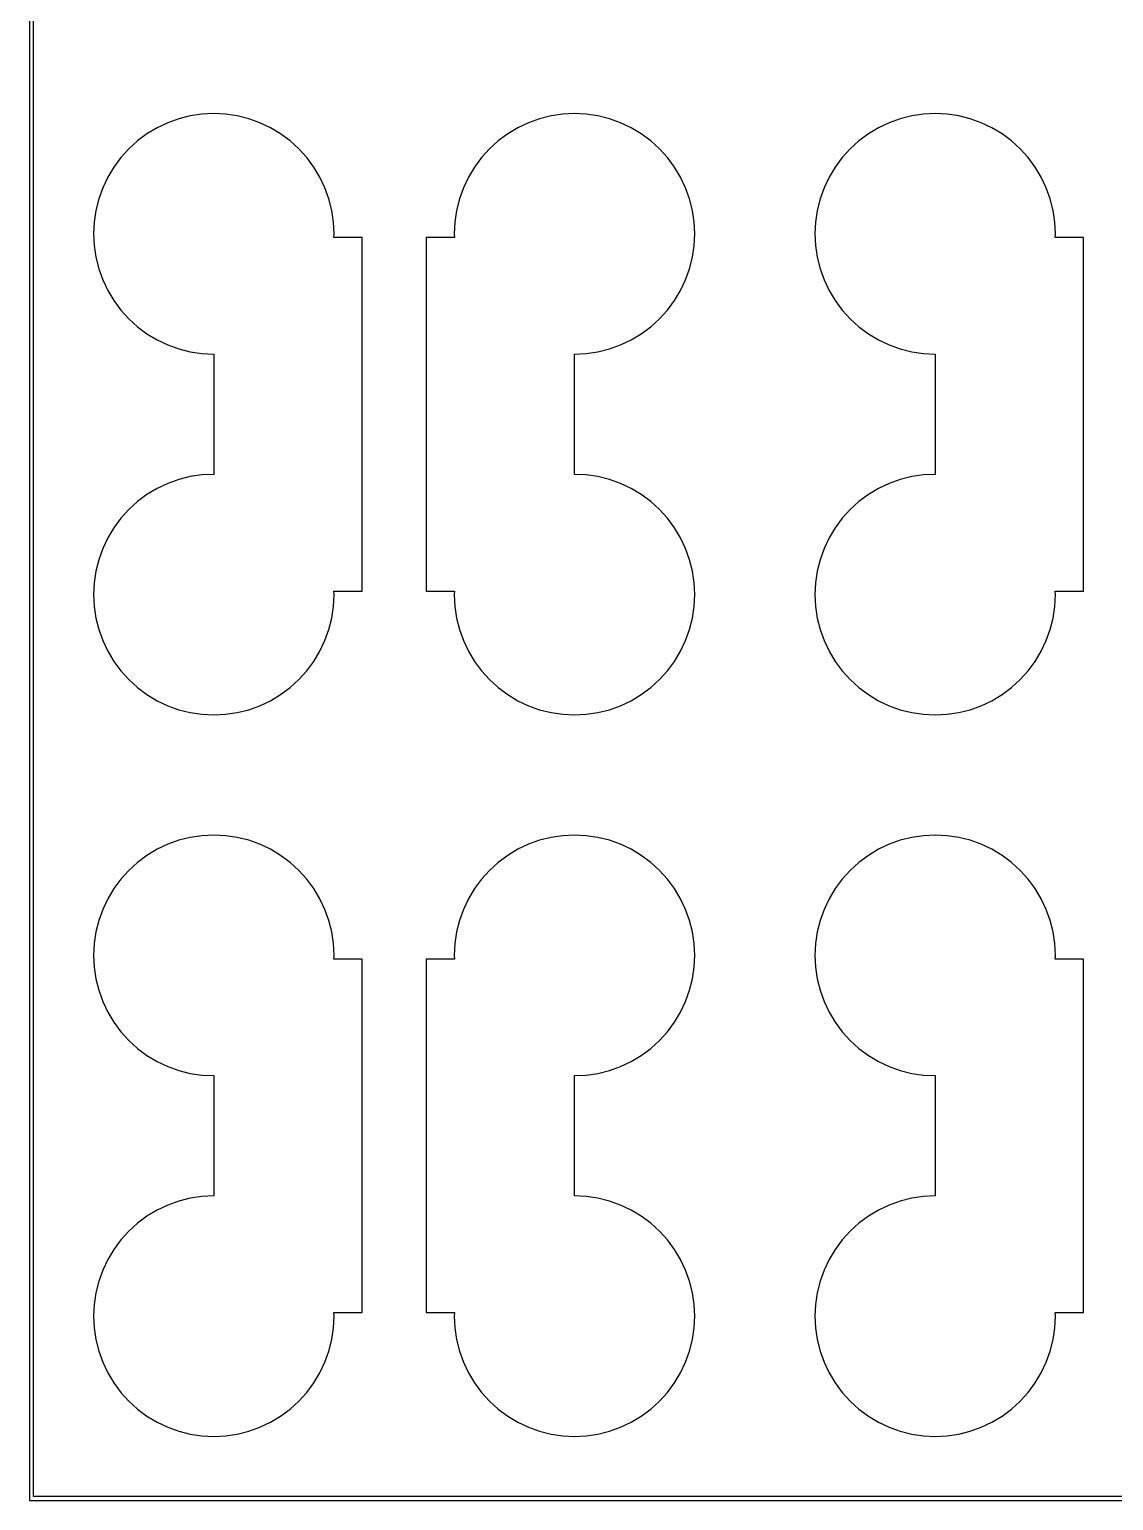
# Model space of a CAD drawing. Extents: x 0 to 54, y 0 to 90.
# Drawn here: x -0.05 to 13.48, y -0.05 to 18.3 of the extents above; entities that cross this region are included whole.
import ezdxf

# ---------------------------------------------------------------- set-up
doc = ezdxf.new("R2010")
doc.units = 0

msp = doc.modelspace()

# ---------------------------------------------------------------- linework, layer by layer
for p, q in [((-0.04999, 90.05), (-0.04999, -0.04999)), ((0, 0), (0, 90)), ((2.25, 17.25), (2.10298, 17.2428)), ((2.39703, 17.2428), (2.25, 17.25)), ((6.75, 17.25), (6.60297, 17.2428)), ((6.89702, 17.2428), (6.75, 17.25)), ((11.25, 17.25), (11.103, 17.2428)), ((11.397, 17.2428), (11.25, 17.25)), ((1.54291, 17.0729), (1.41666, 16.9972)), ((1.67598, 17.1358), (1.54291, 17.0729)), ((1.81458, 17.1854), (1.67598, 17.1358)), ((1.95737, 17.2212), (1.81458, 17.1854)), ((2.10298, 17.2428), (1.95737, 17.2212)), ((2.54265, 17.2212), (2.39703, 17.2428)), ((2.68544, 17.1854), (2.54265, 17.2212)), ((2.82404, 17.1358), (2.68544, 17.1854)), ((2.95711, 17.0729), (2.82404, 17.1358)), ((3.08336, 16.9972), (2.95711, 17.0729)), ((6.04289, 17.0729), (5.91664, 16.9972)), ((6.17596, 17.1358), (6.04289, 17.0729)), ((6.31456, 17.1854), (6.17596, 17.1358)), ((6.45735, 17.2212), (6.31456, 17.1854)), ((6.60297, 17.2428), (6.45735, 17.2212)), ((7.04263, 17.2212), (6.89702, 17.2428)), ((7.18542, 17.1854), (7.04263, 17.2212)), ((7.32402, 17.1358), (7.18542, 17.1854)), ((7.45709, 17.0729), (7.32402, 17.1358)), ((7.58334, 16.9972), (7.45709, 17.0729)), ((10.5429, 17.0729), (10.4167, 16.9972)), ((10.676, 17.1358), (10.5429, 17.0729)), ((10.8146, 17.1854), (10.676, 17.1358)), ((10.9574, 17.2212), (10.8146, 17.1854)), ((11.103, 17.2428), (10.9574, 17.2212)), ((11.5426, 17.2212), (11.397, 17.2428)), ((11.6854, 17.1854), (11.5426, 17.2212)), ((11.824, 17.1358), (11.6854, 17.1854)), ((11.9571, 17.0729), (11.824, 17.1358)), ((12.0834, 16.9972), (11.9571, 17.0729)), ((1.29842, 16.9095), (1.18935, 16.8107)), ((1.41666, 16.9972), (1.29842, 16.9095)), ((3.2016, 16.9095), (3.08336, 16.9972)), ((3.31067, 16.8107), (3.2016, 16.9095)), ((5.7984, 16.9095), (5.68933, 16.8107)), ((5.91664, 16.9972), (5.7984, 16.9095)), ((7.70158, 16.9095), (7.58334, 16.9972)), ((7.81065, 16.8107), (7.70158, 16.9095)), ((10.2984, 16.9095), (10.1893, 16.8107)), ((10.4167, 16.9972), (10.2984, 16.9095)), ((12.2016, 16.9095), (12.0834, 16.9972)), ((12.3107, 16.8107), (12.2016, 16.9095)), ((1.09048, 16.7016), (1.00281, 16.5833)), ((1.18935, 16.8107), (1.09048, 16.7016)), ((3.40953, 16.7016), (3.31067, 16.8107)), ((3.49721, 16.5833), (3.40953, 16.7016)), ((5.59047, 16.7016), (5.50279, 16.5833)), ((5.68933, 16.8107), (5.59047, 16.7016)), ((7.90952, 16.7016), (7.81065, 16.8107)), ((7.99719, 16.5833), (7.90952, 16.7016)), ((10.0905, 16.7016), (10.0028, 16.5833)), ((10.1893, 16.8107), (10.0905, 16.7016)), ((12.4095, 16.7016), (12.3107, 16.8107)), ((12.4972, 16.5833), (12.4095, 16.7016)), ((1.00281, 16.5833), (0.92712, 16.4571)), ((3.57289, 16.4571), (3.49721, 16.5833)), ((5.50279, 16.5833), (5.42711, 16.4571)), ((8.07288, 16.4571), (7.99719, 16.5833)), ((10.0028, 16.5833), (9.92712, 16.4571)), ((12.5729, 16.4571), (12.4972, 16.5833)), ((0.92712, 16.4571), (0.86418, 16.324)), ((3.63583, 16.324), (3.57289, 16.4571)), ((5.42711, 16.4571), (5.36417, 16.324)), ((8.13582, 16.324), (8.07288, 16.4571)), ((9.92712, 16.4571), (9.86418, 16.324)), ((12.6358, 16.324), (12.5729, 16.4571)), ((0.81459, 16.1854), (0.77882, 16.0426)), ((0.86418, 16.324), (0.81459, 16.1854)), ((3.68542, 16.1854), (3.63583, 16.324)), ((3.72119, 16.0426), (3.68542, 16.1854)), ((5.31458, 16.1854), (5.27881, 16.0426)), ((5.36417, 16.324), (5.31458, 16.1854)), ((8.18541, 16.1854), (8.13582, 16.324)), ((8.22118, 16.0426), (8.18541, 16.1854)), ((9.81459, 16.1854), (9.77882, 16.0426)), ((9.86418, 16.324), (9.81459, 16.1854)), ((12.6854, 16.1854), (12.6358, 16.324)), ((12.7212, 16.0426), (12.6854, 16.1854)), ((0.77882, 16.0426), (0.75723, 15.897)), ((3.74278, 15.897), (3.72119, 16.0426)), ((5.27881, 16.0426), (5.25722, 15.897)), ((8.24277, 15.897), (8.22118, 16.0426)), ((9.77882, 16.0426), (9.75723, 15.897)), ((12.7428, 15.897), (12.7212, 16.0426)), ((0.75723, 15.897), (0.75, 15.75)), ((3.75, 15.75), (3.74278, 15.897)), ((5.25722, 15.897), (5.25, 15.75)), ((8.25, 15.75), (8.24277, 15.897)), ((9.75723, 15.897), (9.75, 15.75)), ((12.75, 15.75), (12.7428, 15.897)), ((0.75, 15.75), (0.75723, 15.603)), ((0.75723, 15.603), (0.77882, 15.4574)), ((3.74779, 15.705), (3.75, 15.75)), ((4.10001, 15.705), (3.74779, 15.705)), ((4.10001, 11.295), (4.10001, 15.705)), ((5.25221, 15.705), (4.89999, 15.705)), ((4.89999, 15.705), (4.89999, 11.295)), ((5.25, 15.75), (5.25221, 15.705)), ((8.22118, 15.4574), (8.24277, 15.603)), ((8.24277, 15.603), (8.25, 15.75)), ((9.75, 15.75), (9.75723, 15.603)), ((9.75723, 15.603), (9.77882, 15.4574)), ((12.7478, 15.705), (12.75, 15.75)), ((13.1, 15.705), (12.7478, 15.705)), ((13.1, 11.295), (13.1, 15.705)), ((0.77882, 15.4574), (0.81459, 15.3146)), ((8.18541, 15.3146), (8.22118, 15.4574)), ((9.77882, 15.4574), (9.81459, 15.3146)), ((0.81459, 15.3146), (0.86418, 15.176)), ((8.13582, 15.176), (8.18541, 15.3146)), ((9.81459, 15.3146), (9.86418, 15.176)), ((0.86418, 15.176), (0.92712, 15.0429)), ((8.07288, 15.0429), (8.13582, 15.176)), ((9.86418, 15.176), (9.92712, 15.0429)), ((0.92712, 15.0429), (1.00281, 14.9166)), ((1.00281, 14.9166), (1.09048, 14.7984)), ((7.90952, 14.7984), (7.99719, 14.9166)), ((7.99719, 14.9166), (8.07288, 15.0429)), ((9.92712, 15.0429), (10.0028, 14.9166)), ((10.0028, 14.9166), (10.0905, 14.7984)), ((1.09048, 14.7984), (1.18935, 14.6893)), ((1.18935, 14.6893), (1.29842, 14.5905)), ((7.70158, 14.5905), (7.81065, 14.6893)), ((7.81065, 14.6893), (7.90952, 14.7984)), ((10.0905, 14.7984), (10.1893, 14.6893)), ((10.1893, 14.6893), (10.2984, 14.5905)), ((1.29842, 14.5905), (1.41666, 14.5028)), ((1.41666, 14.5028), (1.54291, 14.4271)), ((7.45709, 14.4271), (7.58334, 14.5028)), ((7.58334, 14.5028), (7.70158, 14.5905)), ((10.2984, 14.5905), (10.4167, 14.5028)), ((10.4167, 14.5028), (10.5429, 14.4271)), ((1.54291, 14.4271), (1.67598, 14.3642)), ((1.67598, 14.3642), (1.81458, 14.3146)), ((1.81458, 14.3146), (1.95737, 14.2788)), ((7.04263, 14.2788), (7.18542, 14.3146)), ((7.18542, 14.3146), (7.32402, 14.3642)), ((7.32402, 14.3642), (7.45709, 14.4271)), ((10.5429, 14.4271), (10.676, 14.3642)), ((10.676, 14.3642), (10.8146, 14.3146)), ((10.8146, 14.3146), (10.9574, 14.2788)), ((1.95737, 14.2788), (2.10298, 14.2572)), ((2.10298, 14.2572), (2.25, 14.25)), ((2.25, 14.25), (2.25, 12.75)), ((6.75, 14.25), (6.89702, 14.2572)), ((6.75, 12.75), (6.75, 14.25)), ((6.89702, 14.2572), (7.04263, 14.2788)), ((10.9574, 14.2788), (11.103, 14.2572)), ((11.103, 14.2572), (11.25, 14.25)), ((11.25, 14.25), (11.25, 12.75)), ((1.81458, 12.6854), (1.67598, 12.6358)), ((1.95737, 12.7212), (1.81458, 12.6854)), ((2.10298, 12.7428), (1.95737, 12.7212)), ((2.25, 12.75), (2.10298, 12.7428)), ((6.89702, 12.7428), (6.75, 12.75)), ((7.04263, 12.7212), (6.89702, 12.7428)), ((7.18542, 12.6854), (7.04263, 12.7212)), ((7.32402, 12.6358), (7.18542, 12.6854)), ((10.8146, 12.6854), (10.676, 12.6358)), ((10.9574, 12.7212), (10.8146, 12.6854)), ((11.103, 12.7428), (10.9574, 12.7212)), ((11.25, 12.75), (11.103, 12.7428)), ((1.41666, 12.4972), (1.29842, 12.4095)), ((1.54291, 12.5729), (1.41666, 12.4972)), ((1.67598, 12.6358), (1.54291, 12.5729)), ((7.45709, 12.5729), (7.32402, 12.6358)), ((7.58334, 12.4972), (7.45709, 12.5729)), ((7.70158, 12.4095), (7.58334, 12.4972)), ((10.4167, 12.4972), (10.2984, 12.4095)), ((10.5429, 12.5729), (10.4167, 12.4972)), ((10.676, 12.6358), (10.5429, 12.5729)), ((1.18935, 12.3107), (1.09048, 12.2016)), ((1.29842, 12.4095), (1.18935, 12.3107)), ((7.81065, 12.3107), (7.70158, 12.4095)), ((7.90952, 12.2016), (7.81065, 12.3107)), ((10.1893, 12.3107), (10.0905, 12.2016)), ((10.2984, 12.4095), (10.1893, 12.3107)), ((1.09048, 12.2016), (1.00281, 12.0834)), ((7.99719, 12.0834), (7.90952, 12.2016)), ((10.0905, 12.2016), (10.0028, 12.0834)), ((0.92712, 11.9571), (0.86418, 11.824)), ((1.00281, 12.0834), (0.92712, 11.9571)), ((8.07288, 11.9571), (7.99719, 12.0834)), ((8.13582, 11.824), (8.07288, 11.9571)), ((9.92712, 11.9571), (9.86418, 11.824)), ((10.0028, 12.0834), (9.92712, 11.9571)), ((0.86418, 11.824), (0.81459, 11.6854)), ((8.18541, 11.6854), (8.13582, 11.824)), ((9.86418, 11.824), (9.81459, 11.6854)), ((0.81459, 11.6854), (0.77882, 11.5426)), ((8.22118, 11.5426), (8.18541, 11.6854)), ((9.81459, 11.6854), (9.77882, 11.5426)), ((0.75723, 11.397), (0.75, 11.25)), ((0.77882, 11.5426), (0.75723, 11.397)), ((8.24277, 11.397), (8.22118, 11.5426)), ((8.25, 11.25), (8.24277, 11.397)), ((9.75723, 11.397), (9.75, 11.25)), ((9.77882, 11.5426), (9.75723, 11.397)), ((0.75, 11.25), (0.75723, 11.103)), ((3.74278, 11.103), (3.75, 11.25)), ((3.75, 11.25), (3.74779, 11.295)), ((3.74779, 11.295), (4.10001, 11.295)), ((4.89999, 11.295), (5.25221, 11.295)), ((5.25221, 11.295), (5.25, 11.25)), ((5.25, 11.25), (5.25722, 11.103)), ((8.24277, 11.103), (8.25, 11.25)), ((9.75, 11.25), (9.75723, 11.103)), ((12.7428, 11.103), (12.75, 11.25)), ((12.75, 11.25), (12.7478, 11.295)), ((12.7478, 11.295), (13.1, 11.295)), ((0.75723, 11.103), (0.77882, 10.9574)), ((3.72119, 10.9574), (3.74278, 11.103)), ((5.25722, 11.103), (5.27881, 10.9574)), ((8.22118, 10.9574), (8.24277, 11.103)), ((9.75723, 11.103), (9.77882, 10.9574)), ((12.7212, 10.9574), (12.7428, 11.103)), ((0.77882, 10.9574), (0.81459, 10.8146)), ((3.68542, 10.8146), (3.72119, 10.9574)), ((5.27881, 10.9574), (5.31458, 10.8146)), ((8.18541, 10.8146), (8.22118, 10.9574)), ((9.77882, 10.9574), (9.81459, 10.8146)), ((12.6854, 10.8146), (12.7212, 10.9574)), ((0.81459, 10.8146), (0.86418, 10.676)), ((0.86418, 10.676), (0.92712, 10.5429)), ((3.57289, 10.5429), (3.63583, 10.676)), ((3.63583, 10.676), (3.68542, 10.8146)), ((5.31458, 10.8146), (5.36417, 10.676)), ((5.36417, 10.676), (5.42711, 10.5429)), ((8.07288, 10.5429), (8.13582, 10.676)), ((8.13582, 10.676), (8.18541, 10.8146)), ((9.81459, 10.8146), (9.86418, 10.676)), ((9.86418, 10.676), (9.92712, 10.5429)), ((12.5729, 10.5429), (12.6358, 10.676)), ((12.6358, 10.676), (12.6854, 10.8146)), ((0.92712, 10.5429), (1.00281, 10.4167)), ((3.49721, 10.4167), (3.57289, 10.5429)), ((5.42711, 10.5429), (5.50279, 10.4167)), ((7.99719, 10.4167), (8.07288, 10.5429)), ((9.92712, 10.5429), (10.0028, 10.4167)), ((12.4972, 10.4167), (12.5729, 10.5429)), ((1.00281, 10.4167), (1.09048, 10.2984)), ((1.09048, 10.2984), (1.18935, 10.1893)), ((3.31067, 10.1893), (3.40953, 10.2984)), ((3.40953, 10.2984), (3.49721, 10.4167)), ((5.50279, 10.4167), (5.59047, 10.2984)), ((5.59047, 10.2984), (5.68933, 10.1893)), ((7.81065, 10.1893), (7.90952, 10.2984)), ((7.90952, 10.2984), (7.99719, 10.4167)), ((10.0028, 10.4167), (10.0905, 10.2984)), ((10.0905, 10.2984), (10.1893, 10.1893)), ((12.3107, 10.1893), (12.4095, 10.2984)), ((12.4095, 10.2984), (12.4972, 10.4167)), ((1.18935, 10.1893), (1.29842, 10.0905)), ((3.2016, 10.0905), (3.31067, 10.1893)), ((5.68933, 10.1893), (5.7984, 10.0905)), ((7.70158, 10.0905), (7.81065, 10.1893)), ((10.1893, 10.1893), (10.2984, 10.0905)), ((12.2016, 10.0905), (12.3107, 10.1893)), ((1.29842, 10.0905), (1.41666, 10.0028)), ((1.41666, 10.0028), (1.54291, 9.92712)), ((1.54291, 9.92712), (1.67598, 9.86418)), ((2.82404, 9.86418), (2.95711, 9.92712)), ((2.95711, 9.92712), (3.08336, 10.0028)), ((3.08336, 10.0028), (3.2016, 10.0905)), ((5.7984, 10.0905), (5.91664, 10.0028)), ((5.91664, 10.0028), (6.04289, 9.92712)), ((6.04289, 9.92712), (6.17596, 9.86418)), ((7.32402, 9.86418), (7.45709, 9.92712)), ((7.45709, 9.92712), (7.58334, 10.0028)), ((7.58334, 10.0028), (7.70158, 10.0905)), ((10.2984, 10.0905), (10.4167, 10.0028)), ((10.4167, 10.0028), (10.5429, 9.92712)), ((10.5429, 9.92712), (10.676, 9.86418)), ((11.824, 9.86418), (11.9571, 9.92712)), ((11.9571, 9.92712), (12.0834, 10.0028)), ((12.0834, 10.0028), (12.2016, 10.0905)), ((1.67598, 9.86418), (1.81458, 9.81459)), ((1.81458, 9.81459), (1.95737, 9.77882)), ((1.95737, 9.77882), (2.10298, 9.75723)), ((2.10298, 9.75723), (2.25, 9.75)), ((2.25, 9.75), (2.39703, 9.75723)), ((2.39703, 9.75723), (2.54265, 9.77882)), ((2.54265, 9.77882), (2.68544, 9.81459)), ((2.68544, 9.81459), (2.82404, 9.86418)), ((6.17596, 9.86418), (6.31456, 9.81459)), ((6.31456, 9.81459), (6.45735, 9.77882)), ((6.45735, 9.77882), (6.60297, 9.75723)), ((6.60297, 9.75723), (6.75, 9.75)), ((6.75, 9.75), (6.89702, 9.75723)), ((6.89702, 9.75723), (7.04263, 9.77882)), ((7.04263, 9.77882), (7.18542, 9.81459)), ((7.18542, 9.81459), (7.32402, 9.86418)), ((10.676, 9.86418), (10.8146, 9.81459)), ((10.8146, 9.81459), (10.9574, 9.77882)), ((10.9574, 9.77882), (11.103, 9.75723)), ((11.103, 9.75723), (11.25, 9.75)), ((11.25, 9.75), (11.397, 9.75723)), ((11.397, 9.75723), (11.5426, 9.77882)), ((11.5426, 9.77882), (11.6854, 9.81459)), ((11.6854, 9.81459), (11.824, 9.86418)), ((1.67598, 8.13582), (1.54291, 8.07288)), ((1.81458, 8.18541), (1.67598, 8.13582)), ((1.95737, 8.22118), (1.81458, 8.18541)), ((2.10298, 8.24277), (1.95737, 8.22118)), ((2.25, 8.25), (2.10298, 8.24277)), ((2.39703, 8.24277), (2.25, 8.25)), ((2.54265, 8.22118), (2.39703, 8.24277)), ((2.68544, 8.18541), (2.54265, 8.22118)), ((2.82404, 8.13582), (2.68544, 8.18541)), ((2.95711, 8.07288), (2.82404, 8.13582)), ((6.17596, 8.13582), (6.04289, 8.07288)), ((6.31456, 8.18541), (6.17596, 8.13582)), ((6.45735, 8.22118), (6.31456, 8.18541)), ((6.60297, 8.24277), (6.45735, 8.22118)), ((6.75, 8.25), (6.60297, 8.24277)), ((6.89702, 8.24277), (6.75, 8.25)), ((7.04263, 8.22118), (6.89702, 8.24277)), ((7.18542, 8.18541), (7.04263, 8.22118)), ((7.32402, 8.13582), (7.18542, 8.18541)), ((7.45709, 8.07288), (7.32402, 8.13582)), ((10.676, 8.13582), (10.5429, 8.07288)), ((10.8146, 8.18541), (10.676, 8.13582)), ((10.9574, 8.22118), (10.8146, 8.18541)), ((11.103, 8.24277), (10.9574, 8.22118)), ((11.25, 8.25), (11.103, 8.24277)), ((11.397, 8.24277), (11.25, 8.25)), ((11.5426, 8.22118), (11.397, 8.24277)), ((11.6854, 8.18541), (11.5426, 8.22118)), ((11.824, 8.13582), (11.6854, 8.18541)), ((11.9571, 8.07288), (11.824, 8.13582)), ((1.29842, 7.90952), (1.18935, 7.81065)), ((1.41666, 7.99719), (1.29842, 7.90952)), ((1.54291, 8.07288), (1.41666, 7.99719)), ((3.08336, 7.99719), (2.95711, 8.07288)), ((3.2016, 7.90952), (3.08336, 7.99719)), ((3.31067, 7.81065), (3.2016, 7.90952)), ((5.7984, 7.90952), (5.68933, 7.81065)), ((5.91664, 7.99719), (5.7984, 7.90952)), ((6.04289, 8.07288), (5.91664, 7.99719)), ((7.58334, 7.99719), (7.45709, 8.07288)), ((7.70158, 7.90952), (7.58334, 7.99719)), ((7.81065, 7.81065), (7.70158, 7.90952)), ((10.2984, 7.90952), (10.1893, 7.81065)), ((10.4167, 7.99719), (10.2984, 7.90952)), ((10.5429, 8.07288), (10.4167, 7.99719)), ((12.0834, 7.99719), (11.9571, 8.07288)), ((12.2016, 7.90952), (12.0834, 7.99719)), ((12.3107, 7.81065), (12.2016, 7.90952)), ((1.18935, 7.81065), (1.09048, 7.70158)), ((3.40953, 7.70158), (3.31067, 7.81065)), ((5.68933, 7.81065), (5.59047, 7.70158)), ((7.90952, 7.70158), (7.81065, 7.81065)), ((10.1893, 7.81065), (10.0905, 7.70158)), ((12.4095, 7.70158), (12.3107, 7.81065)), ((1.00281, 7.58334), (0.92712, 7.45709)), ((1.09048, 7.70158), (1.00281, 7.58334)), ((3.49721, 7.58334), (3.40953, 7.70158)), ((3.57289, 7.45709), (3.49721, 7.58334)), ((5.50279, 7.58334), (5.42711, 7.45709)), ((5.59047, 7.70158), (5.50279, 7.58334)), ((7.99719, 7.58334), (7.90952, 7.70158)), ((8.07288, 7.45709), (7.99719, 7.58334)), ((10.0028, 7.58334), (9.92712, 7.45709)), ((10.0905, 7.70158), (10.0028, 7.58334)), ((12.4972, 7.58334), (12.4095, 7.70158)), ((12.5729, 7.45709), (12.4972, 7.58334)), ((0.92712, 7.45709), (0.86418, 7.32402)), ((3.63583, 7.32402), (3.57289, 7.45709)), ((5.42711, 7.45709), (5.36417, 7.32402)), ((8.13582, 7.32402), (8.07288, 7.45709)), ((9.92712, 7.45709), (9.86418, 7.32402)), ((12.6358, 7.32402), (12.5729, 7.45709)), ((0.81459, 7.18542), (0.77882, 7.04263)), ((0.86418, 7.32402), (0.81459, 7.18542)), ((3.68542, 7.18542), (3.63583, 7.32402)), ((3.72119, 7.04263), (3.68542, 7.18542)), ((5.31458, 7.18542), (5.27881, 7.04263)), ((5.36417, 7.32402), (5.31458, 7.18542)), ((8.18541, 7.18542), (8.13582, 7.32402)), ((8.22118, 7.04263), (8.18541, 7.18542)), ((9.81459, 7.18542), (9.77882, 7.04263)), ((9.86418, 7.32402), (9.81459, 7.18542)), ((12.6854, 7.18542), (12.6358, 7.32402)), ((12.7212, 7.04263), (12.6854, 7.18542)), ((0.77882, 7.04263), (0.75723, 6.89702)), ((3.74278, 6.89702), (3.72119, 7.04263)), ((5.27881, 7.04263), (5.25722, 6.89702)), ((8.24277, 6.89702), (8.22118, 7.04263)), ((9.77882, 7.04263), (9.75723, 6.89702)), ((12.7428, 6.89702), (12.7212, 7.04263)), ((0.75723, 6.89702), (0.75, 6.75)), ((3.75, 6.75), (3.74278, 6.89702)), ((5.25722, 6.89702), (5.25, 6.75)), ((8.25, 6.75), (8.24277, 6.89702)), ((9.75723, 6.89702), (9.75, 6.75)), ((12.75, 6.75), (12.7428, 6.89702)), ((0.75, 6.75), (0.75723, 6.60297)), ((3.74779, 6.70499), (3.75, 6.75)), ((4.10001, 6.70499), (3.74779, 6.70499)), ((4.10001, 2.29501), (4.10001, 6.70499)), ((5.25221, 6.70499), (4.89999, 6.70499)), ((4.89999, 6.70499), (4.89999, 2.29501)), ((5.25, 6.75), (5.25221, 6.70499)), ((8.24277, 6.60297), (8.25, 6.75)), ((9.75, 6.75), (9.75723, 6.60297)), ((12.7478, 6.70499), (12.75, 6.75)), ((13.1, 6.70499), (12.7478, 6.70499)), ((13.1, 2.29501), (13.1, 6.70499)), ((0.75723, 6.60297), (0.77882, 6.45735)), ((0.77882, 6.45735), (0.81459, 6.31456)), ((8.18541, 6.31456), (8.22118, 6.45735)), ((8.22118, 6.45735), (8.24277, 6.60297)), ((9.75723, 6.60297), (9.77882, 6.45735)), ((9.77882, 6.45735), (9.81459, 6.31456)), ((0.81459, 6.31456), (0.86418, 6.17596)), ((8.13582, 6.17596), (8.18541, 6.31456)), ((9.81459, 6.31456), (9.86418, 6.17596)), ((0.86418, 6.17596), (0.92712, 6.04289)), ((8.07288, 6.04289), (8.13582, 6.17596)), ((9.86418, 6.17596), (9.92712, 6.04289)), ((0.92712, 6.04289), (1.00281, 5.91664)), ((1.00281, 5.91664), (1.09048, 5.7984)), ((7.90952, 5.7984), (7.99719, 5.91664)), ((7.99719, 5.91664), (8.07288, 6.04289)), ((9.92712, 6.04289), (10.0028, 5.91664)), ((10.0028, 5.91664), (10.0905, 5.7984)), ((1.09048, 5.7984), (1.18935, 5.68933)), ((1.18935, 5.68933), (1.29842, 5.59047)), ((7.70158, 5.59047), (7.81065, 5.68933)), ((7.81065, 5.68933), (7.90952, 5.7984)), ((10.0905, 5.7984), (10.1893, 5.68933)), ((10.1893, 5.68933), (10.2984, 5.59047)), ((1.29842, 5.59047), (1.41666, 5.50279)), ((7.58334, 5.50279), (7.70158, 5.59047)), ((10.2984, 5.59047), (10.4167, 5.50279)), ((1.41666, 5.50279), (1.54291, 5.42711)), ((1.54291, 5.42711), (1.67598, 5.36417)), ((1.67598, 5.36417), (1.81458, 5.31458)), ((7.18542, 5.31458), (7.32402, 5.36417)), ((7.32402, 5.36417), (7.45709, 5.42711)), ((7.45709, 5.42711), (7.58334, 5.50279)), ((10.4167, 5.50279), (10.5429, 5.42711)), ((10.5429, 5.42711), (10.676, 5.36417)), ((10.676, 5.36417), (10.8146, 5.31458)), ((1.81458, 5.31458), (1.95737, 5.27881)), ((1.95737, 5.27881), (2.10298, 5.25722)), ((2.10298, 5.25722), (2.25, 5.25)), ((2.25, 5.25), (2.25, 3.75)), ((6.75, 5.25), (6.89702, 5.25722)), ((6.75, 3.75), (6.75, 5.25)), ((6.89702, 5.25722), (7.04263, 5.27881)), ((7.04263, 5.27881), (7.18542, 5.31458)), ((10.8146, 5.31458), (10.9574, 5.27881)), ((10.9574, 5.27881), (11.103, 5.25722)), ((11.103, 5.25722), (11.25, 5.25)), ((11.25, 5.25), (11.25, 3.75)), ((1.81458, 3.68542), (1.67598, 3.63583)), ((1.95737, 3.72119), (1.81458, 3.68542)), ((2.10298, 3.74278), (1.95737, 3.72119)), ((2.25, 3.75), (2.10298, 3.74278)), ((6.89702, 3.74278), (6.75, 3.75)), ((7.04263, 3.72119), (6.89702, 3.74278)), ((7.18542, 3.68542), (7.04263, 3.72119)), ((7.32402, 3.63583), (7.18542, 3.68542)), ((10.8146, 3.68542), (10.676, 3.63583)), ((10.9574, 3.72119), (10.8146, 3.68542)), ((11.103, 3.74278), (10.9574, 3.72119)), ((11.25, 3.75), (11.103, 3.74278)), ((1.41666, 3.49721), (1.29842, 3.40953)), ((1.54291, 3.57289), (1.41666, 3.49721)), ((1.67598, 3.63583), (1.54291, 3.57289)), ((7.45709, 3.57289), (7.32402, 3.63583)), ((7.58334, 3.49721), (7.45709, 3.57289)), ((7.70158, 3.40953), (7.58334, 3.49721)), ((10.4167, 3.49721), (10.2984, 3.40953)), ((10.5429, 3.57289), (10.4167, 3.49721)), ((10.676, 3.63583), (10.5429, 3.57289)), ((1.18935, 3.31067), (1.09048, 3.2016)), ((1.29842, 3.40953), (1.18935, 3.31067)), ((7.81065, 3.31067), (7.70158, 3.40953)), ((7.90952, 3.2016), (7.81065, 3.31067)), ((10.1893, 3.31067), (10.0905, 3.2016)), ((10.2984, 3.40953), (10.1893, 3.31067)), ((1.09048, 3.2016), (1.00281, 3.08336)), ((7.99719, 3.08336), (7.90952, 3.2016)), ((10.0905, 3.2016), (10.0028, 3.08336)), ((0.92712, 2.95711), (0.86418, 2.82404)), ((1.00281, 3.08336), (0.92712, 2.95711)), ((8.07288, 2.95711), (7.99719, 3.08336)), ((8.13582, 2.82404), (8.07288, 2.95711)), ((9.92712, 2.95711), (9.86418, 2.82404)), ((10.0028, 3.08336), (9.92712, 2.95711)), ((0.86418, 2.82404), (0.81459, 2.68544)), ((8.18541, 2.68544), (8.13582, 2.82404)), ((9.86418, 2.82404), (9.81459, 2.68544)), ((0.81459, 2.68544), (0.77882, 2.54265)), ((8.22118, 2.54265), (8.18541, 2.68544)), ((9.81459, 2.68544), (9.77882, 2.54265)), ((0.75723, 2.39703), (0.75, 2.25)), ((0.77882, 2.54265), (0.75723, 2.39703)), ((8.24277, 2.39703), (8.22118, 2.54265)), ((8.25, 2.25), (8.24277, 2.39703)), ((9.75723, 2.39703), (9.75, 2.25)), ((9.77882, 2.54265), (9.75723, 2.39703)), ((0.75, 2.25), (0.75723, 2.10298)), ((3.74278, 2.10298), (3.75, 2.25)), ((3.75, 2.25), (3.74779, 2.29501)), ((3.74779, 2.29501), (4.10001, 2.29501)), ((4.89999, 2.29501), (5.25221, 2.29501)), ((5.25221, 2.29501), (5.25, 2.25)), ((5.25, 2.25), (5.25722, 2.10298)), ((8.24277, 2.10298), (8.25, 2.25)), ((9.75, 2.25), (9.75723, 2.10298)), ((12.7428, 2.10298), (12.75, 2.25)), ((12.75, 2.25), (12.7478, 2.29501)), ((12.7478, 2.29501), (13.1, 2.29501)), ((0.75723, 2.10298), (0.77882, 1.95737)), ((3.72119, 1.95737), (3.74278, 2.10298)), ((5.25722, 2.10298), (5.27881, 1.95737)), ((8.22118, 1.95737), (8.24277, 2.10298)), ((9.75723, 2.10298), (9.77882, 1.95737)), ((12.7212, 1.95737), (12.7428, 2.10298)), ((0.77882, 1.95737), (0.81459, 1.81458)), ((3.68542, 1.81458), (3.72119, 1.95737)), ((5.27881, 1.95737), (5.31458, 1.81458)), ((8.18541, 1.81458), (8.22118, 1.95737)), ((9.77882, 1.95737), (9.81459, 1.81458)), ((12.6854, 1.81458), (12.7212, 1.95737)), ((0.81459, 1.81458), (0.86418, 1.67598)), ((0.86418, 1.67598), (0.92712, 1.54291)), ((3.57289, 1.54291), (3.63583, 1.67598)), ((3.63583, 1.67598), (3.68542, 1.81458)), ((5.31458, 1.81458), (5.36417, 1.67598)), ((5.36417, 1.67598), (5.42711, 1.54291)), ((8.07288, 1.54291), (8.13582, 1.67598)), ((8.13582, 1.67598), (8.18541, 1.81458)), ((9.81459, 1.81458), (9.86418, 1.67598)), ((9.86418, 1.67598), (9.92712, 1.54291)), ((12.5729, 1.54291), (12.6358, 1.67598)), ((12.6358, 1.67598), (12.6854, 1.81458)), ((0.92712, 1.54291), (1.00281, 1.41666)), ((3.49721, 1.41666), (3.57289, 1.54291)), ((5.42711, 1.54291), (5.50279, 1.41666)), ((7.99719, 1.41666), (8.07288, 1.54291)), ((9.92712, 1.54291), (10.0028, 1.41666)), ((12.4972, 1.41666), (12.5729, 1.54291)), ((1.00281, 1.41666), (1.09048, 1.29842)), ((1.09048, 1.29842), (1.18935, 1.18935)), ((3.31067, 1.18935), (3.40953, 1.29842)), ((3.40953, 1.29842), (3.49721, 1.41666)), ((5.50279, 1.41666), (5.59047, 1.29842)), ((5.59047, 1.29842), (5.68933, 1.18935)), ((7.81065, 1.18935), (7.90952, 1.29842)), ((7.90952, 1.29842), (7.99719, 1.41666)), ((10.0028, 1.41666), (10.0905, 1.29842)), ((10.0905, 1.29842), (10.1893, 1.18935)), ((12.3107, 1.18935), (12.4095, 1.29842)), ((12.4095, 1.29842), (12.4972, 1.41666)), ((1.18935, 1.18935), (1.29842, 1.09048)), ((3.2016, 1.09048), (3.31067, 1.18935)), ((5.68933, 1.18935), (5.7984, 1.09048)), ((7.70158, 1.09048), (7.81065, 1.18935)), ((10.1893, 1.18935), (10.2984, 1.09048)), ((12.2016, 1.09048), (12.3107, 1.18935)), ((1.29842, 1.09048), (1.41666, 1.00281)), ((1.41666, 1.00281), (1.54291, 0.92712)), ((1.54291, 0.92712), (1.67598, 0.86418)), ((2.82404, 0.86418), (2.95711, 0.92712)), ((2.95711, 0.92712), (3.08336, 1.00281)), ((3.08336, 1.00281), (3.2016, 1.09048)), ((5.7984, 1.09048), (5.91664, 1.00281)), ((5.91664, 1.00281), (6.04289, 0.92712)), ((6.04289, 0.92712), (6.17596, 0.86418)), ((7.32402, 0.86418), (7.45709, 0.92712)), ((7.45709, 0.92712), (7.58334, 1.00281)), ((7.58334, 1.00281), (7.70158, 1.09048)), ((10.2984, 1.09048), (10.4167, 1.00281)), ((10.4167, 1.00281), (10.5429, 0.92712)), ((10.5429, 0.92712), (10.676, 0.86418)), ((11.824, 0.86418), (11.9571, 0.92712)), ((11.9571, 0.92712), (12.0834, 1.00281)), ((12.0834, 1.00281), (12.2016, 1.09048)), ((1.67598, 0.86418), (1.81458, 0.81459)), ((1.81458, 0.81459), (1.95737, 0.77882)), ((1.95737, 0.77882), (2.10298, 0.75723)), ((2.10298, 0.75723), (2.25, 0.75)), ((2.25, 0.75), (2.39703, 0.75723)), ((2.39703, 0.75723), (2.54265, 0.77882)), ((2.54265, 0.77882), (2.68544, 0.81459)), ((2.68544, 0.81459), (2.82404, 0.86418)), ((6.17596, 0.86418), (6.31456, 0.81459)), ((6.31456, 0.81459), (6.45735, 0.77882)), ((6.45735, 0.77882), (6.60297, 0.75723)), ((6.60297, 0.75723), (6.75, 0.75)), ((6.75, 0.75), (6.89702, 0.75723)), ((6.89702, 0.75723), (7.04263, 0.77882)), ((7.04263, 0.77882), (7.18542, 0.81459)), ((7.18542, 0.81459), (7.32402, 0.86418)), ((10.676, 0.86418), (10.8146, 0.81459)), ((10.8146, 0.81459), (10.9574, 0.77882)), ((10.9574, 0.77882), (11.103, 0.75723)), ((11.103, 0.75723), (11.25, 0.75)), ((11.25, 0.75), (11.397, 0.75723)), ((11.397, 0.75723), (11.5426, 0.77882)), ((11.5426, 0.77882), (11.6854, 0.81459)), ((11.6854, 0.81459), (11.824, 0.86418)), ((54, 0), (0, 0)), ((-0.04999, -0.04999), (54.05, -0.04999))]:
    msp.add_line(p, q)

doc.saveas('drawing.dxf')
